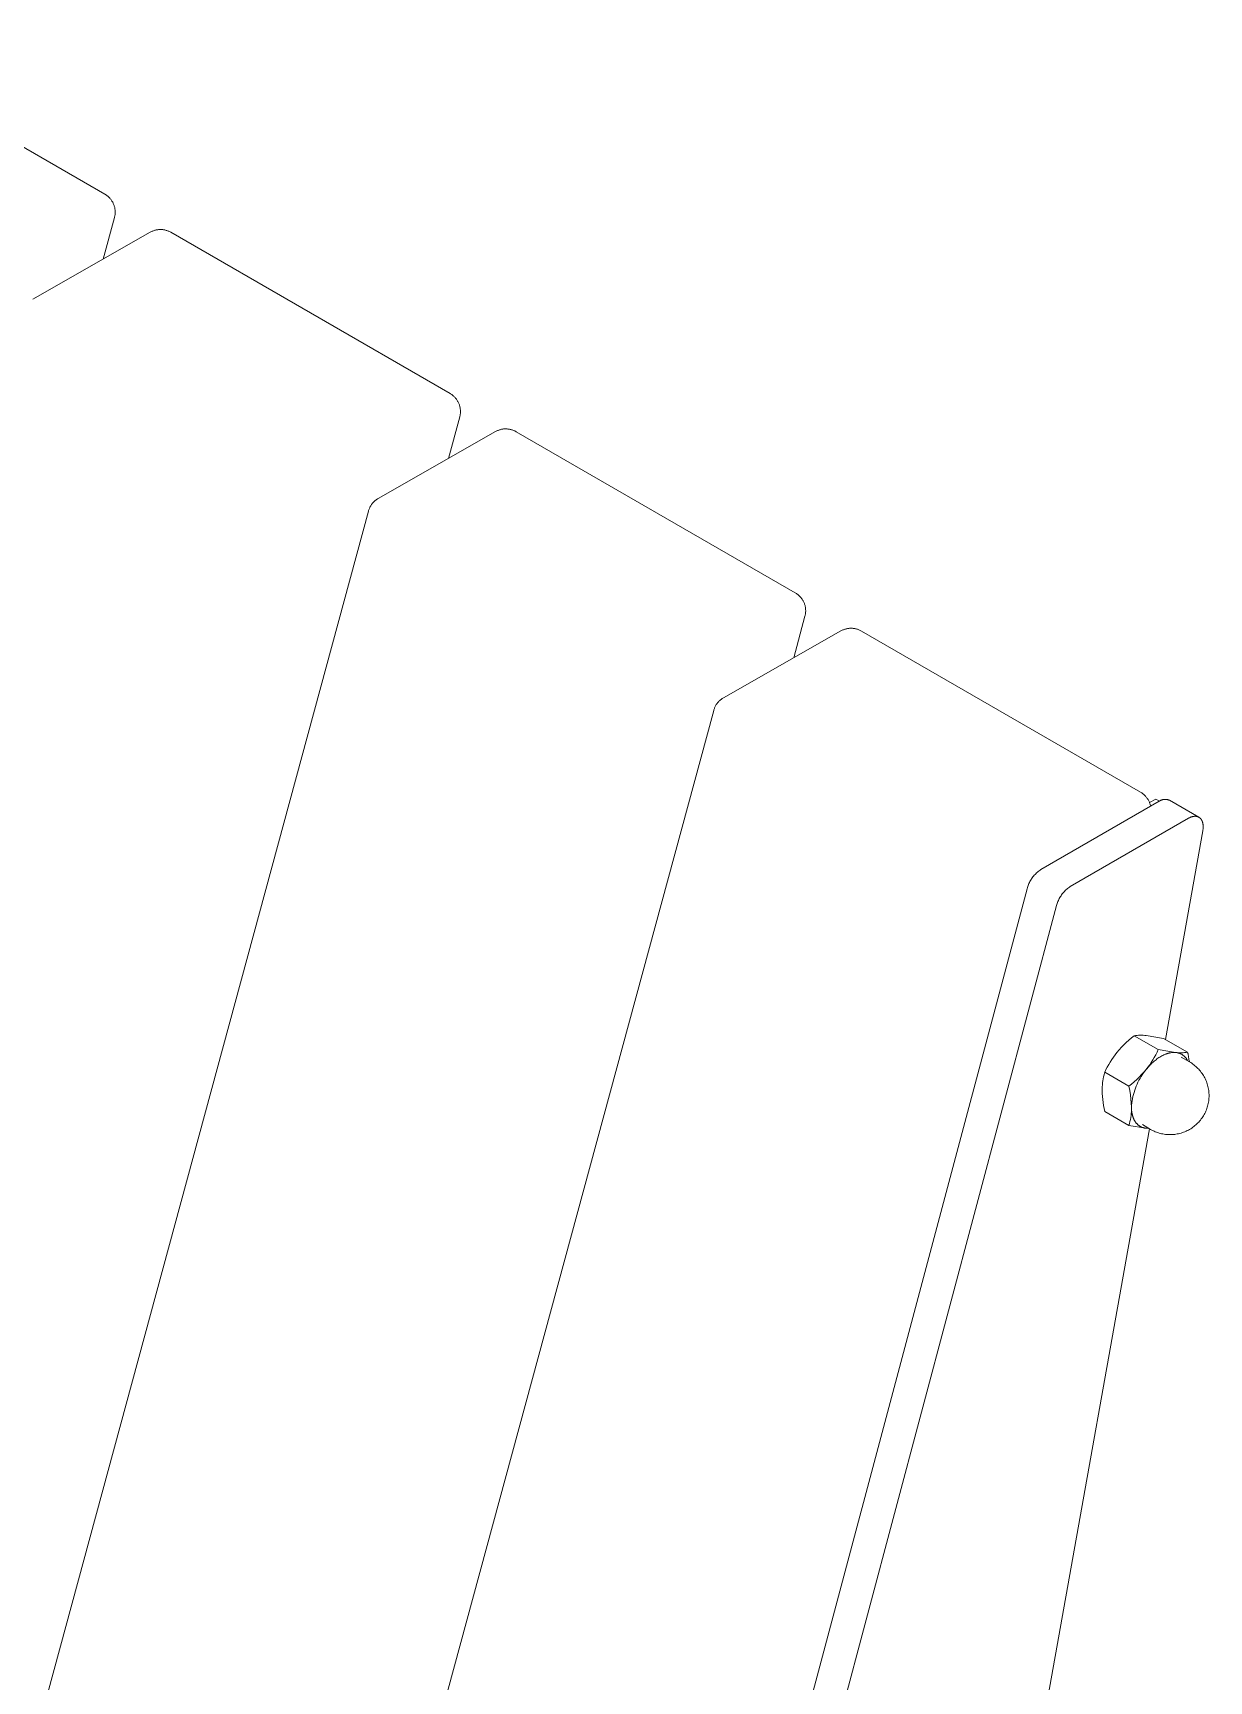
# Model space of a CAD drawing. Header units: inches. Extents: x -6 to 165, y -5 to 126.
# Drawn here: x 159.12 to 164.89, y 53.04 to 61.12 of the extents above; entities that cross this region are included whole.
import ezdxf

# ---------------------------------------------------------------- set-up
doc = ezdxf.new("R2010")
doc.units = ezdxf.units.IN
doc.layers.add('ZANO_R', color=7, linetype='Continuous', lineweight=0)

msp = doc.modelspace()

# ---------------------------------------------------------------- linework, layer by layer
at = {"layer": 'ZANO_R'}
for p, q in [((158.10731, 61.12074), (159.47647, 60.33025)), ((159.47647, 60.33025), (159.47949, 60.32844)), ((159.47949, 60.32844), (159.48244, 60.32652)), ((159.48244, 60.32652), (159.48533, 60.32451)), ((159.48533, 60.32451), (159.48814, 60.32239)), ((159.48814, 60.32239), (159.49088, 60.32018)), ((159.49088, 60.32018), (159.49354, 60.31788)), ((159.49354, 60.31788), (159.49612, 60.31549)), ((159.49612, 60.31549), (159.49861, 60.313)), ((159.49861, 60.313), (159.50102, 60.31044)), ((159.50102, 60.31044), (159.50334, 60.30779)), ((159.50334, 60.30779), (159.50556, 60.30507)), ((159.50556, 60.30507), (159.50769, 60.30226)), ((159.50769, 60.30226), (159.50972, 60.29939)), ((159.50972, 60.29939), (159.51166, 60.29645)), ((159.51166, 60.29645), (159.51348, 60.29344)), ((159.51348, 60.29344), (159.51521, 60.29038)), ((159.51521, 60.29038), (159.51683, 60.28725)), ((159.51683, 60.28725), (159.51833, 60.28407)), ((159.51833, 60.28407), (159.51973, 60.28084)), ((159.51973, 60.28084), (159.52102, 60.27757)), ((159.52102, 60.27757), (159.52219, 60.27425)), ((159.52219, 60.27425), (159.52324, 60.27089)), ((159.52324, 60.27089), (159.52418, 60.2675)), ((159.52474, 60.21872), (159.52387, 60.21531)), ((159.52418, 60.2675), (159.52501, 60.26408)), ((159.52548, 60.22216), (159.52474, 60.21872)), ((159.52501, 60.26408), (159.52571, 60.26063)), ((159.52611, 60.22562), (159.52548, 60.22216)), ((159.52571, 60.26063), (159.52629, 60.25716)), ((159.52661, 60.2291), (159.52611, 60.22562)), ((159.52629, 60.25716), (159.52676, 60.25368)), ((159.527, 60.2326), (159.52661, 60.2291)), ((159.52676, 60.25368), (159.5271, 60.25017)), ((159.52726, 60.23611), (159.527, 60.2326)), ((159.5271, 60.25017), (159.52732, 60.24666)), ((159.5274, 60.23963), (159.52726, 60.23611)), ((159.52732, 60.24666), (159.52742, 60.24315)), ((159.52742, 60.24315), (159.5274, 60.23963)), ((159.12421, 59.81561), (159.69934, 60.14331)), ((159.52387, 60.21531), (159.46869, 60.01189)), ((159.69934, 60.14331), (159.70245, 60.14501)), ((159.70245, 60.14501), (159.70561, 60.1466)), ((159.70561, 60.1466), (159.70882, 60.14808)), ((159.70882, 60.14808), (159.71209, 60.14945)), ((159.71209, 60.14945), (159.71539, 60.1507)), ((159.71539, 60.1507), (159.71874, 60.15183)), ((159.71874, 60.15183), (159.72213, 60.15285)), ((159.72213, 60.15285), (159.72555, 60.15375)), ((159.72555, 60.15375), (159.729, 60.15454)), ((159.729, 60.15454), (159.73248, 60.1552)), ((159.73248, 60.1552), (159.73598, 60.15574)), ((159.73598, 60.15574), (159.73949, 60.15616)), ((159.73949, 60.15616), (159.74301, 60.15645)), ((159.74301, 60.15645), (159.74655, 60.15663)), ((159.74655, 60.15663), (159.75008, 60.15668)), ((159.75008, 60.15668), (159.75362, 60.15661)), ((159.75362, 60.15661), (159.75715, 60.15641)), ((159.75715, 60.15641), (159.76068, 60.1561)), ((159.76068, 60.1561), (159.76419, 60.15566)), ((159.76419, 60.15566), (159.76768, 60.1551)), ((159.76768, 60.1551), (159.77115, 60.15442)), ((159.77115, 60.15442), (159.7746, 60.15361)), ((159.7746, 60.15361), (159.77802, 60.15269)), ((159.77802, 60.15269), (159.7814, 60.15166)), ((159.7814, 60.15166), (159.78474, 60.1505)), ((159.78474, 60.1505), (159.78804, 60.14923)), ((159.78804, 60.14923), (159.7913, 60.14785)), ((159.7913, 60.14785), (159.7945, 60.14635)), ((159.7945, 60.14635), (159.79766, 60.14474)), ((159.79766, 60.14474), (159.80075, 60.14303)), ((159.80075, 60.14303), (161.16992, 59.35254)), ((161.16992, 59.35254), (161.17293, 59.35073)), ((161.17293, 59.35073), (161.17589, 59.34881)), ((161.17589, 59.34881), (161.17877, 59.3468)), ((161.17877, 59.3468), (161.18158, 59.34468)), ((161.18158, 59.34468), (161.18432, 59.34247)), ((161.18432, 59.34247), (161.18698, 59.34017)), ((161.18698, 59.34017), (161.18956, 59.33778)), ((161.18956, 59.33778), (161.19206, 59.33529)), ((161.19206, 59.33529), (161.19446, 59.33273)), ((161.19446, 59.33273), (161.19678, 59.33008)), ((161.19678, 59.33008), (161.19901, 59.32736)), ((161.19901, 59.32736), (161.20114, 59.32455)), ((161.20114, 59.32455), (161.20317, 59.32168)), ((161.20317, 59.32168), (161.2051, 59.31874)), ((161.2051, 59.31874), (161.20693, 59.31573)), ((161.20693, 59.31573), (161.20865, 59.31267)), ((161.20865, 59.31267), (161.21027, 59.30954)), ((161.21027, 59.30954), (161.21178, 59.30636)), ((161.21178, 59.30636), (161.21318, 59.30313)), ((161.21318, 59.30313), (161.21446, 59.29986)), ((161.21446, 59.29986), (161.21563, 59.29654)), ((161.21563, 59.29654), (161.21669, 59.29318)), ((161.21669, 59.29318), (161.21763, 59.28979)), ((161.21763, 59.28979), (161.21845, 59.28637)), ((161.21845, 59.28637), (161.21915, 59.28292)), ((161.21955, 59.24791), (161.21892, 59.24445)), ((161.21915, 59.28292), (161.21974, 59.27945)), ((161.22005, 59.25139), (161.21955, 59.24791)), ((161.21974, 59.27945), (161.2202, 59.27597)), ((161.22044, 59.25489), (161.22005, 59.25139)), ((161.2202, 59.27597), (161.22054, 59.27246)), ((161.2207, 59.2584), (161.22044, 59.25489)), ((161.22054, 59.27246), (161.22077, 59.26895)), ((161.22085, 59.26192), (161.2207, 59.2584)), ((161.22077, 59.26895), (161.22087, 59.26544)), ((161.22087, 59.26544), (161.22085, 59.26192)), ((161.21732, 59.2376), (161.16214, 59.03418)), ((161.21818, 59.24101), (161.21732, 59.2376)), ((161.21892, 59.24445), (161.21818, 59.24101)), ((161.39279, 59.1656), (161.39589, 59.1673)), ((161.39589, 59.1673), (161.39905, 59.16889)), ((161.39905, 59.16889), (161.40227, 59.17037)), ((161.40227, 59.17037), (161.40553, 59.17174)), ((161.40553, 59.17174), (161.40884, 59.17299)), ((161.40884, 59.17299), (161.41219, 59.17412)), ((161.41219, 59.17412), (161.41558, 59.17514)), ((161.41558, 59.17514), (161.419, 59.17604)), ((161.419, 59.17604), (161.42245, 59.17683)), ((161.42245, 59.17683), (161.42592, 59.17749)), ((161.42592, 59.17749), (161.42942, 59.17803)), ((161.42942, 59.17803), (161.43293, 59.17845)), ((161.43293, 59.17845), (161.43646, 59.17874)), ((161.43646, 59.17874), (161.43999, 59.17892)), ((161.43999, 59.17892), (161.44353, 59.17897)), ((161.44353, 59.17897), (161.44707, 59.1789)), ((161.44707, 59.1789), (161.4506, 59.1787)), ((161.4506, 59.1787), (161.45412, 59.17839)), ((161.45412, 59.17839), (161.45763, 59.17795)), ((161.45763, 59.17795), (161.46113, 59.17739)), ((161.46113, 59.17739), (161.4646, 59.17671)), ((161.4646, 59.17671), (161.46804, 59.1759)), ((161.46804, 59.1759), (161.47146, 59.17498)), ((161.47146, 59.17498), (161.47484, 59.17395)), ((161.47484, 59.17395), (161.47818, 59.17279)), ((161.47818, 59.17279), (161.48149, 59.17152)), ((161.48149, 59.17152), (161.48474, 59.17014)), ((161.48474, 59.17014), (161.48795, 59.16864)), ((161.48795, 59.16864), (161.4911, 59.16703)), ((161.4911, 59.16703), (161.49419, 59.16532)), ((160.81765, 58.8379), (161.39279, 59.1656)), ((161.49419, 59.16532), (162.86336, 58.37483)), ((158.94143, 52.03624), (160.76975, 58.77604)), ((160.76975, 58.77604), (160.77072, 58.77939)), ((160.77072, 58.77939), (160.77181, 58.78271)), ((160.77181, 58.78271), (160.77301, 58.78599)), ((160.77301, 58.78599), (160.77432, 58.78922)), ((160.77432, 58.78922), (160.77574, 58.79241)), ((160.77574, 58.79241), (160.77727, 58.79555)), ((160.77727, 58.79555), (160.7789, 58.79864)), ((160.7789, 58.79864), (160.78064, 58.80166)), ((160.78064, 58.80166), (160.78248, 58.80463)), ((160.78248, 58.80463), (160.78443, 58.80753)), ((160.78443, 58.80753), (160.78647, 58.81036)), ((160.78647, 58.81036), (160.78861, 58.81312)), ((160.78861, 58.81312), (160.79084, 58.81581)), ((160.79084, 58.81581), (160.79316, 58.81841)), ((160.79316, 58.81841), (160.79557, 58.82094)), ((160.79557, 58.82094), (160.79806, 58.82338)), ((160.79806, 58.82338), (160.80064, 58.82574)), ((160.80064, 58.82574), (160.8033, 58.82801)), ((160.8033, 58.82801), (160.80603, 58.83018)), ((160.80603, 58.83018), (160.80883, 58.83226)), ((160.80883, 58.83226), (160.81171, 58.83424)), ((160.81171, 58.83424), (160.81465, 58.83612)), ((160.81465, 58.83612), (160.81765, 58.8379)), ((162.86336, 58.37483), (162.86638, 58.37301)), ((162.86638, 58.37301), (162.86933, 58.3711)), ((162.86933, 58.3711), (162.87221, 58.36908)), ((162.87221, 58.36908), (162.87503, 58.36697)), ((162.87503, 58.36697), (162.87777, 58.36476)), ((162.87777, 58.36476), (162.88043, 58.36246)), ((162.88043, 58.36246), (162.883, 58.36006)), ((162.883, 58.36006), (162.8855, 58.35758)), ((162.8855, 58.35758), (162.88791, 58.35502)), ((162.88791, 58.35502), (162.89023, 58.35237)), ((162.89023, 58.35237), (162.89245, 58.34965)), ((162.89245, 58.34965), (162.89458, 58.34684)), ((162.89458, 58.34684), (162.89661, 58.34397)), ((162.89661, 58.34397), (162.89854, 58.34103)), ((162.89854, 58.34103), (162.90037, 58.33802)), ((162.90037, 58.33802), (162.9021, 58.33496)), ((162.9021, 58.33496), (162.90371, 58.33183)), ((162.90371, 58.33183), (162.90522, 58.32865)), ((162.90522, 58.32865), (162.90662, 58.32542)), ((162.90662, 58.32542), (162.9079, 58.32215)), ((162.9079, 58.32215), (162.90908, 58.31883)), ((162.90908, 58.31883), (162.91013, 58.31547)), ((162.91013, 58.31547), (162.91107, 58.31208)), ((162.91107, 58.31208), (162.91189, 58.30866)), ((162.91189, 58.30866), (162.9126, 58.30521)), ((162.9126, 58.30521), (162.91318, 58.30174)), ((162.91318, 58.30174), (162.91364, 58.29826)), ((162.91388, 58.27718), (162.9135, 58.27368)), ((162.91364, 58.29826), (162.91399, 58.29475)), ((162.91415, 58.28069), (162.91388, 58.27718)), ((162.91399, 58.29475), (162.91421, 58.29124)), ((162.91429, 58.28421), (162.91415, 58.28069)), ((162.91421, 58.29124), (162.91431, 58.28772)), ((162.91431, 58.28772), (162.91429, 58.28421)), ((162.91076, 58.25989), (162.85558, 58.05647)), ((162.91162, 58.2633), (162.91076, 58.25989)), ((162.91237, 58.26674), (162.91162, 58.2633)), ((162.91299, 58.2702), (162.91237, 58.26674)), ((162.9135, 58.27368), (162.91299, 58.2702)), ((163.10228, 58.19528), (163.10563, 58.19641)), ((163.10563, 58.19641), (163.10902, 58.19743)), ((163.10902, 58.19743), (163.11244, 58.19833)), ((163.11244, 58.19833), (163.11589, 58.19912)), ((163.11589, 58.19912), (163.11937, 58.19978)), ((163.11937, 58.19978), (163.12286, 58.20032)), ((163.12286, 58.20032), (163.12638, 58.20074)), ((163.12638, 58.20074), (163.1299, 58.20103)), ((163.1299, 58.20103), (163.13344, 58.20121)), ((163.13344, 58.20121), (163.13697, 58.20126)), ((163.13697, 58.20126), (163.14051, 58.20119)), ((163.14051, 58.20119), (163.14404, 58.20099)), ((163.14404, 58.20099), (163.14757, 58.20068)), ((163.14757, 58.20068), (163.15108, 58.20024)), ((163.15108, 58.20024), (163.15457, 58.19968)), ((163.15457, 58.19968), (163.15804, 58.199)), ((163.15804, 58.199), (163.16149, 58.19819)), ((163.16149, 58.19819), (163.1649, 58.19727)), ((163.1649, 58.19727), (163.16828, 58.19624)), ((163.16828, 58.19624), (163.17163, 58.19508)), ((162.5111, 57.86019), (163.08623, 58.18789)), ((163.08623, 58.18789), (163.08933, 58.18959)), ((163.08933, 58.18959), (163.0925, 58.19118)), ((163.0925, 58.19118), (163.09571, 58.19266)), ((163.09571, 58.19266), (163.09897, 58.19403)), ((163.09897, 58.19403), (163.10228, 58.19528)), ((163.17163, 58.19508), (163.17493, 58.19381)), ((163.17493, 58.19381), (163.17819, 58.19242)), ((163.17819, 58.19242), (163.18139, 58.19093)), ((163.18139, 58.19093), (163.18454, 58.18932)), ((163.18454, 58.18932), (163.18764, 58.18761)), ((163.18764, 58.18761), (164.55681, 57.39712)), ((160.63487, 51.05853), (162.46319, 57.79833)), ((162.46319, 57.79833), (162.46416, 57.80168)), ((162.46416, 57.80168), (162.46525, 57.805)), ((162.46525, 57.805), (162.46645, 57.80828)), ((162.46645, 57.80828), (162.46776, 57.81151)), ((162.46776, 57.81151), (162.46918, 57.8147)), ((162.46918, 57.8147), (162.47071, 57.81784)), ((162.47071, 57.81784), (162.47235, 57.82093)), ((162.47235, 57.82093), (162.47409, 57.82395)), ((162.47409, 57.82395), (162.47593, 57.82692)), ((162.47593, 57.82692), (162.47787, 57.82982)), ((162.47787, 57.82982), (162.47991, 57.83265)), ((162.47991, 57.83265), (162.48205, 57.83541)), ((162.48205, 57.83541), (162.48428, 57.8381)), ((162.48428, 57.8381), (162.4866, 57.8407)), ((162.4866, 57.8407), (162.48901, 57.84323)), ((162.48901, 57.84323), (162.49151, 57.84567)), ((162.49151, 57.84567), (162.49409, 57.84803)), ((162.49409, 57.84803), (162.49674, 57.8503)), ((162.49674, 57.8503), (162.49947, 57.85247)), ((162.49947, 57.85247), (162.50228, 57.85455)), ((162.50228, 57.85455), (162.50515, 57.85653)), ((162.50515, 57.85653), (162.50809, 57.85841)), ((162.50809, 57.85841), (162.5111, 57.86019)), ((164.55681, 57.39712), (164.5598, 57.39532)), ((164.5598, 57.39532), (164.56273, 57.39342)), ((164.56273, 57.39342), (164.56559, 57.39142)), ((164.56559, 57.39142), (164.56838, 57.38933)), ((164.56838, 57.38933), (164.5711, 57.38714)), ((164.64781, 57.3524), (164.06818, 57.01775)), ((164.5711, 57.38714), (164.57374, 57.38486)), ((164.57374, 57.38486), (164.5763, 57.38249)), ((164.5763, 57.38249), (164.57878, 57.38004)), ((164.57878, 57.38004), (164.58118, 57.3775)), ((164.58118, 57.3775), (164.58348, 57.37488)), ((164.58348, 57.37488), (164.5857, 57.37218)), ((164.5857, 57.37218), (164.58782, 57.36941)), ((164.58782, 57.36941), (164.58985, 57.36657)), ((164.58985, 57.36657), (164.59177, 57.36366)), ((164.59177, 57.36366), (164.5936, 57.36068)), ((164.5936, 57.36068), (164.59532, 57.35765)), ((164.59532, 57.35765), (164.59694, 57.35456)), ((164.59694, 57.35456), (164.59845, 57.35141)), ((164.59845, 57.35141), (164.59985, 57.34822)), ((164.59985, 57.34822), (164.60115, 57.34497)), ((164.60077, 57.34597), (164.63161, 57.36354)), ((164.60115, 57.34497), (164.60233, 57.34169)), ((164.60233, 57.34169), (164.60339, 57.33837)), ((164.60339, 57.33837), (164.60435, 57.33501)), ((164.60435, 57.33501), (164.60519, 57.33162)), ((164.60519, 57.33162), (164.60591, 57.32821)), ((164.64938, 57.35329), (164.63161, 57.36354)), ((164.64923, 57.35339), (164.64781, 57.3524)), ((164.65068, 57.35433), (164.64923, 57.35339)), ((164.65217, 57.35522), (164.65068, 57.35433)), ((164.65368, 57.35605), (164.65217, 57.35522)), ((164.65522, 57.35684), (164.65368, 57.35605)), ((164.65679, 57.35757), (164.65522, 57.35684)), ((164.65838, 57.35825), (164.65679, 57.35757)), ((164.65999, 57.35888), (164.65838, 57.35825)), ((164.66163, 57.35945), (164.65999, 57.35888)), ((164.66328, 57.35997), (164.66163, 57.35945)), ((164.66495, 57.36042), (164.66328, 57.35997)), ((164.66663, 57.36083), (164.66495, 57.36042)), ((164.66832, 57.36117), (164.66663, 57.36083)), ((164.67003, 57.36146), (164.66832, 57.36117)), ((164.67175, 57.36169), (164.67003, 57.36146)), ((164.67347, 57.36186), (164.67175, 57.36169)), ((164.67519, 57.36197), (164.67347, 57.36186)), ((164.67692, 57.36202), (164.67519, 57.36197)), ((164.67865, 57.36202), (164.67692, 57.36202)), ((164.68038, 57.36195), (164.67865, 57.36202)), ((164.68211, 57.36183), (164.68038, 57.36195)), ((164.68383, 57.36165), (164.68211, 57.36183)), ((164.68554, 57.36141), (164.68383, 57.36165)), ((164.68725, 57.36111), (164.68554, 57.36141)), ((164.68894, 57.36076), (164.68725, 57.36111)), ((164.69062, 57.36035), (164.68894, 57.36076)), ((164.69229, 57.35988), (164.69062, 57.36035)), ((164.69394, 57.35935), (164.69229, 57.35988)), ((164.69557, 57.35877), (164.69394, 57.35935)), ((164.69718, 57.35814), (164.69557, 57.35877)), ((164.69876, 57.35745), (164.69718, 57.35814)), ((164.84289, 57.27424), (164.69876, 57.35745)), ((164.79193, 57.26919), (164.21231, 56.93454)), ((164.79389, 57.27029), (164.79193, 57.26919)), ((164.79586, 57.27134), (164.79389, 57.27029)), ((164.79784, 57.27232), (164.79586, 57.27134)), ((164.79983, 57.27325), (164.79784, 57.27232)), ((164.80182, 57.27411), (164.79983, 57.27325)), ((164.80381, 57.27491), (164.80182, 57.27411)), ((164.8058, 57.27564), (164.80381, 57.27491)), ((164.80778, 57.2763), (164.8058, 57.27564)), ((164.80976, 57.2769), (164.80778, 57.2763)), ((164.81173, 57.27742), (164.80976, 57.2769)), ((164.81369, 57.27787), (164.81173, 57.27742)), ((164.81466, 57.27807), (164.81369, 57.27787)), ((164.81563, 57.27824), (164.81466, 57.27807)), ((164.8166, 57.2784), (164.81563, 57.27824)), ((164.81756, 57.27855), (164.8166, 57.2784)), ((164.81852, 57.27867), (164.81756, 57.27855)), ((164.81947, 57.27877), (164.81852, 57.27867)), ((164.82042, 57.27886), (164.81947, 57.27877)), ((164.82136, 57.27893), (164.82042, 57.27886)), ((164.8223, 57.27897), (164.82136, 57.27893)), ((164.82323, 57.279), (164.8223, 57.27897)), ((164.82415, 57.27901), (164.82323, 57.279)), ((164.82507, 57.279), (164.82415, 57.27901)), ((164.82598, 57.27897), (164.82507, 57.279)), ((164.82688, 57.27893), (164.82598, 57.27897)), ((164.82778, 57.27886), (164.82688, 57.27893)), ((164.82866, 57.27878), (164.82778, 57.27886)), ((164.82954, 57.27867), (164.82866, 57.27878)), ((164.83041, 57.27855), (164.82954, 57.27867)), ((164.83128, 57.27841), (164.83041, 57.27855)), ((164.83213, 57.27825), (164.83128, 57.27841)), ((164.83298, 57.27807), (164.83213, 57.27825)), ((164.83381, 57.27787), (164.83298, 57.27807)), ((164.83464, 57.27766), (164.83381, 57.27787)), ((164.83546, 57.27743), (164.83464, 57.27766)), ((164.83626, 57.27718), (164.83546, 57.27743)), ((164.83706, 57.27691), (164.83626, 57.27718)), ((164.83785, 57.27662), (164.83706, 57.27691)), ((164.83862, 57.27632), (164.83785, 57.27662)), ((164.83939, 57.276), (164.83862, 57.27632)), ((164.84014, 57.27566), (164.83939, 57.276)), ((164.84089, 57.2753), (164.84014, 57.27566)), ((164.84162, 57.27493), (164.84089, 57.2753)), ((164.84234, 57.27454), (164.84162, 57.27493)), ((164.84305, 57.27414), (164.84234, 57.27454)), ((164.84375, 57.27372), (164.84305, 57.27414)), ((164.84444, 57.27328), (164.84375, 57.27372)), ((164.84511, 57.27283), (164.84444, 57.27328)), ((164.84578, 57.27237), (164.84511, 57.27283)), ((164.84643, 57.27188), (164.84578, 57.27237)), ((164.84707, 57.27139), (164.84643, 57.27188)), ((164.8477, 57.27088), (164.84707, 57.27139)), ((164.84831, 57.27035), (164.8477, 57.27088)), ((164.84892, 57.26981), (164.84831, 57.27035)), ((164.84951, 57.26925), (164.84892, 57.26981)), ((164.8501, 57.26868), (164.84951, 57.26925)), ((164.85068, 57.26809), (164.8501, 57.26868)), ((164.85125, 57.26748), (164.85068, 57.26809)), ((164.8518, 57.26685), (164.85125, 57.26748)), ((164.85235, 57.26621), (164.8518, 57.26685)), ((164.85289, 57.26555), (164.85235, 57.26621)), ((164.85342, 57.26487), (164.85289, 57.26555)), ((164.85394, 57.26418), (164.85342, 57.26487)), ((164.85444, 57.26347), (164.85394, 57.26418)), ((164.85494, 57.26274), (164.85444, 57.26347)), ((164.85542, 57.262), (164.85494, 57.26274)), ((164.85589, 57.26124), (164.85542, 57.262)), ((164.85635, 57.26046), (164.85589, 57.26124)), ((164.8568, 57.25967), (164.85635, 57.26046)), ((164.85724, 57.25886), (164.8568, 57.25967)), ((164.85766, 57.25803), (164.85724, 57.25886)), ((164.85807, 57.25719), (164.85766, 57.25803)), ((164.85847, 57.25634), (164.85807, 57.25719)), ((164.85886, 57.25547), (164.85847, 57.25634)), ((164.85923, 57.25458), (164.85886, 57.25547)), ((164.85959, 57.25368), (164.85923, 57.25458)), ((164.85993, 57.25277), (164.85959, 57.25368)), ((164.86027, 57.25184), (164.85993, 57.25277)), ((164.86059, 57.2509), (164.86027, 57.25184)), ((164.86118, 57.24897), (164.86059, 57.2509)), ((164.86172, 57.24699), (164.86118, 57.24897)), ((164.86221, 57.24496), (164.86172, 57.24699)), ((164.86263, 57.24288), (164.86221, 57.24496)), ((164.863, 57.24076), (164.86263, 57.24288)), ((164.86331, 57.23859), (164.863, 57.24076)), ((164.86356, 57.23638), (164.86331, 57.23859)), ((164.86376, 57.23414), (164.86356, 57.23638)), ((164.86389, 57.23186), (164.86376, 57.23414)), ((164.86397, 57.22955), (164.86389, 57.23186)), ((164.86395, 57.22485), (164.86399, 57.22721)), ((164.86399, 57.22721), (164.86397, 57.22955)), ((164.67918, 56.18429), (164.86216, 57.20786)), ((164.86216, 57.20786), (164.86257, 57.21031)), ((164.86257, 57.21031), (164.86293, 57.21276)), ((164.86293, 57.21276), (164.86325, 57.21521)), ((164.86325, 57.21521), (164.8635, 57.21764)), ((164.8635, 57.21764), (164.86371, 57.22006)), ((164.86371, 57.22006), (164.86386, 57.22246)), ((164.86386, 57.22246), (164.86395, 57.22485)), ((164.03218, 56.98564), (164.02882, 56.98144)), ((164.03568, 56.98972), (164.03218, 56.98564)), ((164.03932, 56.99369), (164.03568, 56.98972)), ((164.04309, 56.99753), (164.03932, 56.99369)), ((164.04698, 57.00124), (164.04309, 56.99753)), ((164.05099, 57.00483), (164.04698, 57.00124)), ((164.05513, 57.00827), (164.05099, 57.00483)), ((164.05937, 57.01158), (164.05513, 57.00827)), ((164.06373, 57.01474), (164.05937, 57.01158)), ((164.06818, 57.01775), (164.06373, 57.01474)), ((164.00047, 56.92391), (161.42113, 47.25175)), ((164.00192, 56.92909), (164.00047, 56.92391)), ((164.00355, 56.93422), (164.00192, 56.92909)), ((164.00535, 56.93929), (164.00355, 56.93422)), ((164.00732, 56.94429), (164.00535, 56.93929)), ((164.00945, 56.94923), (164.00732, 56.94429)), ((164.01175, 56.9541), (164.00945, 56.94923)), ((164.01421, 56.95888), (164.01175, 56.9541)), ((164.01682, 56.96359), (164.01421, 56.95888)), ((164.0196, 56.9682), (164.01682, 56.96359)), ((164.02252, 56.97271), (164.0196, 56.9682)), ((164.0256, 56.97713), (164.02252, 56.97271)), ((164.02882, 56.98144), (164.0256, 56.97713)), ((164.17981, 56.90651), (164.1763, 56.90243)), ((164.18344, 56.91048), (164.17981, 56.90651)), ((164.18721, 56.91432), (164.18344, 56.91048)), ((164.1911, 56.91804), (164.18721, 56.91432)), ((164.19512, 56.92162), (164.1911, 56.91804)), ((164.19925, 56.92506), (164.19512, 56.92162)), ((164.20349, 56.92837), (164.19925, 56.92506)), ((164.20785, 56.93153), (164.20349, 56.92837)), ((164.21231, 56.93454), (164.20785, 56.93153)), ((164.14459, 56.8407), (161.56525, 47.16854)), ((164.14605, 56.84588), (164.14459, 56.8407)), ((164.14767, 56.85101), (164.14605, 56.84588)), ((164.14947, 56.85608), (164.14767, 56.85101)), ((164.15144, 56.86108), (164.14947, 56.85608)), ((164.15357, 56.86602), (164.15144, 56.86108)), ((164.15587, 56.87089), (164.15357, 56.86602)), ((164.15833, 56.87568), (164.15587, 56.87089)), ((164.16095, 56.88038), (164.15833, 56.87568)), ((164.16372, 56.88499), (164.16095, 56.88038)), ((164.16664, 56.8895), (164.16372, 56.88499)), ((164.16972, 56.89392), (164.16664, 56.8895)), ((164.17294, 56.89823), (164.16972, 56.89392)), ((164.1763, 56.90243), (164.17294, 56.89823)), ((164.48664, 56.16993), (164.49918, 56.1813)), ((164.49918, 56.1813), (164.51208, 56.19226)), ((164.51208, 56.19226), (164.52532, 56.20278)), ((164.52532, 56.20278), (164.53268, 56.20371)), ((164.6437, 56.13444), (164.52532, 56.20278)), ((164.53268, 56.20371), (164.54007, 56.2044)), ((164.54007, 56.2044), (164.54747, 56.20487)), ((164.54747, 56.20487), (164.55489, 56.20511)), ((164.55489, 56.20511), (164.56231, 56.20512)), ((164.56231, 56.20512), (164.56972, 56.2049)), ((164.56972, 56.2049), (164.57713, 56.20445)), ((164.57713, 56.20445), (164.58451, 56.20378)), ((164.58451, 56.20378), (164.66945, 56.18991)), ((164.66945, 56.18991), (164.78783, 56.12157)), ((164.41541, 56.08591), (164.42338, 56.09771)), ((164.42338, 56.09771), (164.43171, 56.10927)), ((164.43171, 56.10927), (164.44039, 56.12057)), ((164.44039, 56.12057), (164.45134, 56.13347)), ((164.45134, 56.13347), (164.46271, 56.14601)), ((164.46271, 56.14601), (164.47448, 56.15816)), ((164.47448, 56.15816), (164.48664, 56.16993)), ((164.62433, 56.09635), (164.6171, 56.08407)), ((164.63118, 56.10885), (164.62433, 56.09635)), ((164.63764, 56.12155), (164.63118, 56.10885)), ((164.6437, 56.13444), (164.63764, 56.12155)), ((164.64213, 56.09208), (164.64693, 56.09532)), ((164.72864, 56.12057), (164.6437, 56.13444)), ((164.64693, 56.09532), (164.65175, 56.09838)), ((164.65175, 56.09838), (164.65657, 56.10126)), ((164.65657, 56.10126), (164.6614, 56.10395)), ((164.6614, 56.10395), (164.66622, 56.10646)), ((164.66622, 56.10646), (164.67102, 56.10876)), ((164.67102, 56.10876), (164.6758, 56.11087)), ((164.6758, 56.11087), (164.68054, 56.11278)), ((164.68054, 56.11278), (164.6829, 56.11366)), ((164.6829, 56.11366), (164.68525, 56.11449)), ((164.68525, 56.11449), (164.68758, 56.11527)), ((164.68758, 56.11527), (164.68991, 56.11599)), ((164.68991, 56.11599), (164.69222, 56.11667)), ((164.69222, 56.11667), (164.69451, 56.1173)), ((164.69451, 56.1173), (164.69679, 56.11787)), ((164.69679, 56.11787), (164.69905, 56.11839)), ((164.69905, 56.11839), (164.7013, 56.11887)), ((164.7013, 56.11887), (164.70353, 56.11929)), ((164.70353, 56.11929), (164.70574, 56.11966)), ((164.70574, 56.11966), (164.70793, 56.11999)), ((164.70793, 56.11999), (164.7101, 56.12026)), ((164.7101, 56.12026), (164.71225, 56.12049)), ((164.71225, 56.12049), (164.71438, 56.12066)), ((164.71438, 56.12066), (164.71649, 56.12079)), ((164.71649, 56.12079), (164.71857, 56.12087)), ((164.71857, 56.12087), (164.72063, 56.1209)), ((164.72063, 56.1209), (164.72267, 56.12089)), ((164.72267, 56.12089), (164.72468, 56.12083)), ((164.72468, 56.12083), (164.72667, 56.12072)), ((164.72667, 56.12072), (164.72864, 56.12057)), ((164.73602, 56.1199), (164.72864, 56.12057)), ((164.72864, 56.12057), (164.73105, 56.12034)), ((164.73105, 56.12034), (164.73344, 56.12002)), ((164.73344, 56.12002), (164.73583, 56.11962)), ((164.73583, 56.11962), (164.73821, 56.11915)), ((164.74343, 56.11945), (164.73602, 56.1199)), ((164.73821, 56.11915), (164.74056, 56.11859)), ((164.74056, 56.11859), (164.7429, 56.11795)), ((164.7429, 56.11795), (164.74521, 56.11724)), ((164.75084, 56.11923), (164.74343, 56.11945)), ((164.74521, 56.11724), (164.74749, 56.11644)), ((164.74749, 56.11644), (164.74975, 56.11557)), ((164.74975, 56.11557), (164.75198, 56.11463)), ((164.75826, 56.11924), (164.75084, 56.11923)), ((164.75198, 56.11463), (164.75418, 56.11361)), ((164.75418, 56.11361), (164.75633, 56.11251)), ((164.75633, 56.11251), (164.75845, 56.11134)), ((164.79715, 56.07432), (164.75662, 56.09772)), ((164.76568, 56.11948), (164.75826, 56.11924)), ((164.75845, 56.11134), (164.76053, 56.11011)), ((164.76053, 56.11011), (164.76257, 56.1088)), ((164.76257, 56.1088), (164.76456, 56.10742)), ((164.76456, 56.10742), (164.76651, 56.10598)), ((164.77308, 56.11995), (164.76568, 56.11948)), ((164.76651, 56.10598), (164.7684, 56.10447)), ((164.7684, 56.10447), (164.77024, 56.1029)), ((164.77024, 56.1029), (164.77203, 56.10127)), ((164.77203, 56.10127), (164.77376, 56.09958)), ((164.78046, 56.12064), (164.77308, 56.11995)), ((164.77376, 56.09958), (164.77543, 56.09783)), ((164.77543, 56.09783), (164.77705, 56.09603)), ((164.77705, 56.09603), (164.7786, 56.09417)), ((164.78783, 56.12157), (164.78046, 56.12064)), ((164.78783, 56.12157), (164.7887, 56.11752)), ((164.78925, 56.11491), (164.7887, 56.11752)), ((164.78925, 56.11491), (164.78957, 56.11337)), ((164.78994, 56.11158), (164.78957, 56.11337)), ((164.78994, 56.11158), (164.79044, 56.1091)), ((164.79061, 56.10826), (164.79044, 56.1091)), ((164.79061, 56.10826), (164.79131, 56.10471)), ((164.7919, 56.10164), (164.79131, 56.10471)), ((164.7919, 56.10164), (164.79218, 56.10017)), ((164.79252, 56.09834), (164.79218, 56.10017)), ((164.79252, 56.09834), (164.79391, 56.09055)), ((164.37772, 56.01068), (164.38033, 56.02045)), ((164.38033, 56.02045), (164.38048, 56.02099)), ((164.38048, 56.02099), (164.3812, 56.02349)), ((164.3812, 56.02349), (164.38727, 56.03638)), ((164.3812, 56.02349), (164.49958, 55.95515)), ((164.38727, 56.03638), (164.39373, 56.04908)), ((164.39373, 56.04908), (164.40057, 56.06158)), ((164.40057, 56.06158), (164.4078, 56.07386)), ((164.4078, 56.07386), (164.41541, 56.08591)), ((164.57356, 56.02446), (164.56219, 56.01193)), ((164.56538, 56.01172), (164.57147, 56.02048)), ((164.57147, 56.02048), (164.57785, 56.02903)), ((164.58451, 56.03736), (164.57356, 56.02446)), ((164.57785, 56.02903), (164.58451, 56.03736)), ((164.5932, 56.04866), (164.58451, 56.03736)), ((164.58451, 56.03736), (164.58846, 56.04218)), ((164.58846, 56.04218), (164.59252, 56.04693)), ((164.59252, 56.04693), (164.59666, 56.05161)), ((164.60153, 56.06022), (164.5932, 56.04866)), ((164.59666, 56.05161), (164.6009, 56.0562)), ((164.6009, 56.0562), (164.60522, 56.06069)), ((164.6095, 56.07203), (164.60153, 56.06022)), ((164.60522, 56.06069), (164.60962, 56.06507)), ((164.6171, 56.08407), (164.6095, 56.07203)), ((164.60962, 56.06507), (164.61409, 56.06934)), ((164.61409, 56.06934), (164.61864, 56.07349)), ((164.61864, 56.07349), (164.62324, 56.0775)), ((164.62324, 56.0775), (164.6279, 56.08138)), ((164.6279, 56.08138), (164.63261, 56.08511)), ((164.63261, 56.08511), (164.63735, 56.08868)), ((164.63735, 56.08868), (164.64213, 56.09208)), ((164.7786, 56.09417), (164.78008, 56.09226)), ((164.78008, 56.09226), (164.78151, 56.0903)), ((164.78151, 56.0903), (164.78286, 56.0883)), ((164.78286, 56.0883), (164.78415, 56.08624)), ((164.78415, 56.08624), (164.78536, 56.08415)), ((164.78536, 56.08415), (164.78651, 56.08202)), ((164.78651, 56.08202), (164.78758, 56.07985)), ((164.79427, 56.08845), (164.79391, 56.09055)), ((164.79427, 56.08845), (164.79562, 56.07999)), ((164.79583, 56.07862), (164.79562, 56.07999)), ((164.79583, 56.07862), (164.79605, 56.07715)), ((164.79631, 56.07535), (164.79605, 56.07715)), ((164.79631, 56.07535), (164.79639, 56.07476)), ((164.79715, 56.07432), (164.80269, 56.071)), ((164.80269, 56.071), (164.80811, 56.06749)), ((164.80811, 56.06749), (164.81341, 56.06381)), ((164.81341, 56.06381), (164.81858, 56.05994)), ((164.81858, 56.05994), (164.82361, 56.05591)), ((164.82361, 56.05591), (164.82851, 56.0517)), ((164.82851, 56.0517), (164.83326, 56.04733)), ((164.83326, 56.04733), (164.83786, 56.04281)), ((164.83786, 56.04281), (164.84231, 56.03813)), ((164.84231, 56.03813), (164.8466, 56.03331)), ((164.8466, 56.03331), (164.85072, 56.02834)), ((164.85072, 56.02834), (164.85467, 56.02323)), ((164.85467, 56.02323), (164.85845, 56.018)), ((164.85845, 56.018), (164.86204, 56.01264)), ((164.36833, 55.93484), (164.36842, 55.94274)), ((164.3688, 55.91992), (164.36833, 55.93484)), ((164.36843, 55.94274), (164.3688, 55.95223)), ((164.3688, 55.95223), (164.36947, 55.9617)), ((164.36946, 55.96171), (164.3697, 55.96435)), ((164.36971, 55.96435), (164.37067, 55.97324)), ((164.37067, 55.97324), (164.37191, 55.9821)), ((164.37191, 55.9821), (164.3734, 55.99092)), ((164.3734, 55.99092), (164.37541, 56.00083)), ((164.37541, 56.00083), (164.37772, 56.01068)), ((164.51283, 55.96568), (164.49958, 55.95515)), ((164.49958, 55.95515), (164.50381, 55.93442)), ((164.50381, 55.93442), (164.50738, 55.91357)), ((164.52573, 55.97663), (164.51283, 55.96568)), ((164.52483, 55.9251), (164.52801, 55.93528)), ((164.53826, 55.988), (164.52573, 55.97663)), ((164.52801, 55.93528), (164.53153, 55.94535)), ((164.53153, 55.94535), (164.53538, 55.9553)), ((164.53538, 55.9553), (164.53958, 55.96511)), ((164.55042, 55.99977), (164.53826, 55.988)), ((164.53958, 55.96511), (164.5441, 55.97477)), ((164.5441, 55.97477), (164.54895, 55.98427)), ((164.54895, 55.98427), (164.55412, 55.99361)), ((164.56219, 56.01193), (164.55042, 55.99977)), ((164.55412, 55.99361), (164.55959, 56.00276)), ((164.55959, 56.00276), (164.56538, 56.01172)), ((164.86204, 56.01264), (164.86546, 56.00716)), ((164.86546, 56.00716), (164.86868, 56.00157)), ((164.86868, 56.00157), (164.87172, 55.99588)), ((164.87172, 55.99588), (164.87456, 55.99008)), ((164.87456, 55.99008), (164.87721, 55.98419)), ((164.87721, 55.98419), (164.87965, 55.97822)), ((164.87965, 55.97822), (164.8819, 55.97217)), ((164.8819, 55.97217), (164.88393, 55.96604)), ((164.88393, 55.96604), (164.88576, 55.95985)), ((164.88576, 55.95985), (164.88738, 55.9536)), ((164.88738, 55.9536), (164.88878, 55.9473)), ((164.88878, 55.9473), (164.88998, 55.94096)), ((164.88998, 55.94096), (164.89095, 55.93458)), ((164.89095, 55.93458), (164.89171, 55.92817)), ((164.36973, 55.90502), (164.3688, 55.91992)), ((164.37112, 55.89015), (164.36973, 55.90502)), ((164.37296, 55.87534), (164.37112, 55.89015)), ((164.37526, 55.86059), (164.37296, 55.87534)), ((164.37801, 55.84591), (164.37526, 55.86059)), ((164.50738, 55.91357), (164.50758, 55.9122)), ((164.50758, 55.9122), (164.5077, 55.91145)), ((164.5077, 55.91145), (164.51244, 55.85469)), ((164.51244, 55.85469), (164.51245, 55.85163)), ((164.51245, 55.85163), (164.51315, 55.86228)), ((164.51315, 55.86228), (164.5142, 55.87289)), ((164.5142, 55.87289), (164.51562, 55.88347)), ((164.51562, 55.88347), (164.51739, 55.89399)), ((164.51739, 55.89399), (164.51952, 55.90444)), ((164.51952, 55.90444), (164.522, 55.91482)), ((164.522, 55.91482), (164.52483, 55.9251)), ((164.88576, 55.85783), (164.88393, 55.85164)), ((164.88738, 55.86408), (164.88576, 55.85783)), ((164.88878, 55.87038), (164.88738, 55.86408)), ((164.88998, 55.87672), (164.88878, 55.87038)), ((164.89095, 55.8831), (164.88998, 55.87672)), ((164.89171, 55.88951), (164.89095, 55.8831)), ((164.89171, 55.92817), (164.89226, 55.92174)), ((164.89226, 55.89594), (164.89171, 55.88951)), ((164.89226, 55.92174), (164.89259, 55.91529)), ((164.89259, 55.90239), (164.89226, 55.89594)), ((164.89259, 55.91529), (164.89269, 55.90884)), ((164.89269, 55.90884), (164.89259, 55.90239)), ((164.3812, 55.83133), (164.37801, 55.84591)), ((164.3812, 55.83133), (164.49958, 55.76298)), ((164.50228, 55.7726), (164.49958, 55.76298)), ((164.50466, 55.7823), (164.50228, 55.7726)), ((164.50673, 55.79207), (164.50466, 55.7823)), ((164.50849, 55.8019), (164.50673, 55.79207)), ((164.50992, 55.81179), (164.50849, 55.8019)), ((164.51104, 55.82171), (164.50992, 55.81179)), ((164.51183, 55.83167), (164.51104, 55.82171)), ((164.5123, 55.84165), (164.51183, 55.83167)), ((164.51245, 55.85163), (164.5123, 55.84165)), ((164.51252, 55.84645), (164.51245, 55.85163)), ((164.51274, 55.84132), (164.51252, 55.84645)), ((164.5131, 55.83624), (164.51274, 55.84132)), ((164.51361, 55.83123), (164.5131, 55.83624)), ((164.51428, 55.8263), (164.51361, 55.83123)), ((164.51509, 55.82144), (164.51428, 55.8263)), ((164.51556, 55.81905), (164.51509, 55.82144)), ((164.51607, 55.81669), (164.51556, 55.81905)), ((164.51661, 55.81435), (164.51607, 55.81669)), ((164.51719, 55.81203), (164.51661, 55.81435)), ((164.51782, 55.80975), (164.51719, 55.81203)), ((164.51848, 55.80749), (164.51782, 55.80975)), ((164.51918, 55.80527), (164.51848, 55.80749)), ((164.51992, 55.80307), (164.51918, 55.80527)), ((164.5207, 55.80091), (164.51992, 55.80307)), ((164.52151, 55.79878), (164.5207, 55.80091)), ((164.52237, 55.79669), (164.52151, 55.79878)), ((164.52326, 55.79463), (164.52237, 55.79669)), ((164.5242, 55.79261), (164.52326, 55.79463)), ((164.52517, 55.79063), (164.5242, 55.79261)), ((164.52617, 55.78868), (164.52517, 55.79063)), ((164.52722, 55.78678), (164.52617, 55.78868)), ((164.5283, 55.78491), (164.52722, 55.78678)), ((164.52942, 55.78309), (164.5283, 55.78491)), ((164.53057, 55.78131), (164.52942, 55.78309)), ((164.53176, 55.77957), (164.53057, 55.78131)), ((164.53298, 55.77788), (164.53176, 55.77957)), ((164.53424, 55.77623), (164.53298, 55.77788)), ((164.53554, 55.77462), (164.53424, 55.77623)), ((164.53686, 55.77306), (164.53554, 55.77462)), ((164.53822, 55.77155), (164.53686, 55.77306)), ((164.53961, 55.77008), (164.53822, 55.77155)), ((164.83786, 55.77487), (164.83326, 55.77034)), ((164.84231, 55.77955), (164.83786, 55.77487)), ((164.8466, 55.78437), (164.84231, 55.77955)), ((164.85072, 55.78934), (164.8466, 55.78437)), ((164.85467, 55.79445), (164.85072, 55.78934)), ((164.85845, 55.79968), (164.85467, 55.79445)), ((164.86204, 55.80504), (164.85845, 55.79968)), ((164.86546, 55.81052), (164.86204, 55.80504)), ((164.86868, 55.81611), (164.86546, 55.81052)), ((164.87172, 55.8218), (164.86868, 55.81611)), ((164.87456, 55.8276), (164.87172, 55.8218)), ((164.87721, 55.83349), (164.87456, 55.8276)), ((164.87965, 55.83946), (164.87721, 55.83349)), ((164.8819, 55.84551), (164.87965, 55.83946)), ((164.88393, 55.85164), (164.8819, 55.84551)), ((161.56525, 38.76439), (164.6009, 55.74634)), ((164.49958, 55.76298), (164.58257, 55.74929)), ((164.54103, 55.76866), (164.53961, 55.77008)), ((164.54249, 55.76729), (164.54103, 55.76866)), ((164.54397, 55.76596), (164.54249, 55.76729)), ((164.54548, 55.76468), (164.54397, 55.76596)), ((164.54702, 55.76346), (164.54548, 55.76468)), ((164.54859, 55.76228), (164.54702, 55.76346)), ((164.55019, 55.76115), (164.54859, 55.76228)), ((164.55181, 55.76007), (164.55019, 55.76115)), ((164.55346, 55.75904), (164.55181, 55.76007)), ((164.55513, 55.75806), (164.55346, 55.75904)), ((164.55683, 55.75713), (164.55513, 55.75806)), ((164.55855, 55.75625), (164.55683, 55.75713)), ((164.56029, 55.75542), (164.55855, 55.75625)), ((164.56205, 55.75464), (164.56029, 55.75542)), ((164.56383, 55.75391), (164.56205, 55.75464)), ((164.56563, 55.75323), (164.56383, 55.75391)), ((164.60607, 55.74336), (164.56554, 55.76676)), ((164.56745, 55.7526), (164.56563, 55.75323)), ((164.56929, 55.75202), (164.56745, 55.7526)), ((164.57114, 55.75149), (164.56929, 55.75202)), ((164.57301, 55.75101), (164.57114, 55.75149)), ((164.5749, 55.75057), (164.57301, 55.75101)), ((164.5768, 55.75019), (164.5749, 55.75057)), ((164.57871, 55.74985), (164.5768, 55.75019)), ((164.58063, 55.74956), (164.57871, 55.74985)), ((164.58257, 55.74931), (164.58063, 55.74956)), ((164.58451, 55.74911), (164.58257, 55.74931)), ((164.5875, 55.7489), (164.58451, 55.74911)), ((164.58647, 55.74894), (164.59772, 55.74818)), ((164.5905, 55.7488), (164.5875, 55.7489)), ((164.5935, 55.74879), (164.5905, 55.7488)), ((164.5965, 55.74889), (164.5935, 55.74879)), ((164.61172, 55.74023), (164.60607, 55.74336)), ((164.61746, 55.73729), (164.61172, 55.74023)), ((164.6233, 55.73454), (164.61746, 55.73729)), ((164.62924, 55.732), (164.6233, 55.73454)), ((164.63525, 55.72965), (164.62924, 55.732)), ((164.64134, 55.72751), (164.63525, 55.72965)), ((164.6475, 55.72558), (164.64134, 55.72751)), ((164.65372, 55.72386), (164.6475, 55.72558)), ((164.65999, 55.72235), (164.65372, 55.72386)), ((164.66632, 55.72105), (164.65999, 55.72235)), ((164.67268, 55.71996), (164.66632, 55.72105)), ((164.67907, 55.71909), (164.67268, 55.71996)), ((164.6855, 55.71844), (164.67907, 55.71909)), ((164.69194, 55.718), (164.6855, 55.71844)), ((164.69839, 55.71779), (164.69194, 55.718)), ((164.70484, 55.71779), (164.69839, 55.71779)), ((164.71129, 55.718), (164.70484, 55.71779)), ((164.71773, 55.71844), (164.71129, 55.718)), ((164.72415, 55.71909), (164.71773, 55.71844)), ((164.73055, 55.71996), (164.72415, 55.71909)), ((164.73691, 55.72105), (164.73055, 55.71996)), ((164.74323, 55.72235), (164.73691, 55.72105)), ((164.74951, 55.72386), (164.74323, 55.72235)), ((164.75573, 55.72558), (164.74951, 55.72386)), ((164.76189, 55.72751), (164.75573, 55.72558)), ((164.76798, 55.72965), (164.76189, 55.72751)), ((164.77399, 55.732), (164.76798, 55.72965)), ((164.77992, 55.73454), (164.77399, 55.732)), ((164.78576, 55.73729), (164.77992, 55.73454)), ((164.79151, 55.74023), (164.78576, 55.73729)), ((164.79715, 55.74336), (164.79151, 55.74023)), ((164.80269, 55.74668), (164.79715, 55.74336)), ((164.80811, 55.75019), (164.80269, 55.74668)), ((164.81341, 55.75387), (164.80811, 55.75019)), ((164.81858, 55.75774), (164.81341, 55.75387)), ((164.82361, 55.76177), (164.81858, 55.75774)), ((164.82851, 55.76598), (164.82361, 55.76177)), ((164.83326, 55.77034), (164.82851, 55.76598))]:
    msp.add_line(p, q, dxfattribs=at)

doc.saveas('drawing.dxf')
